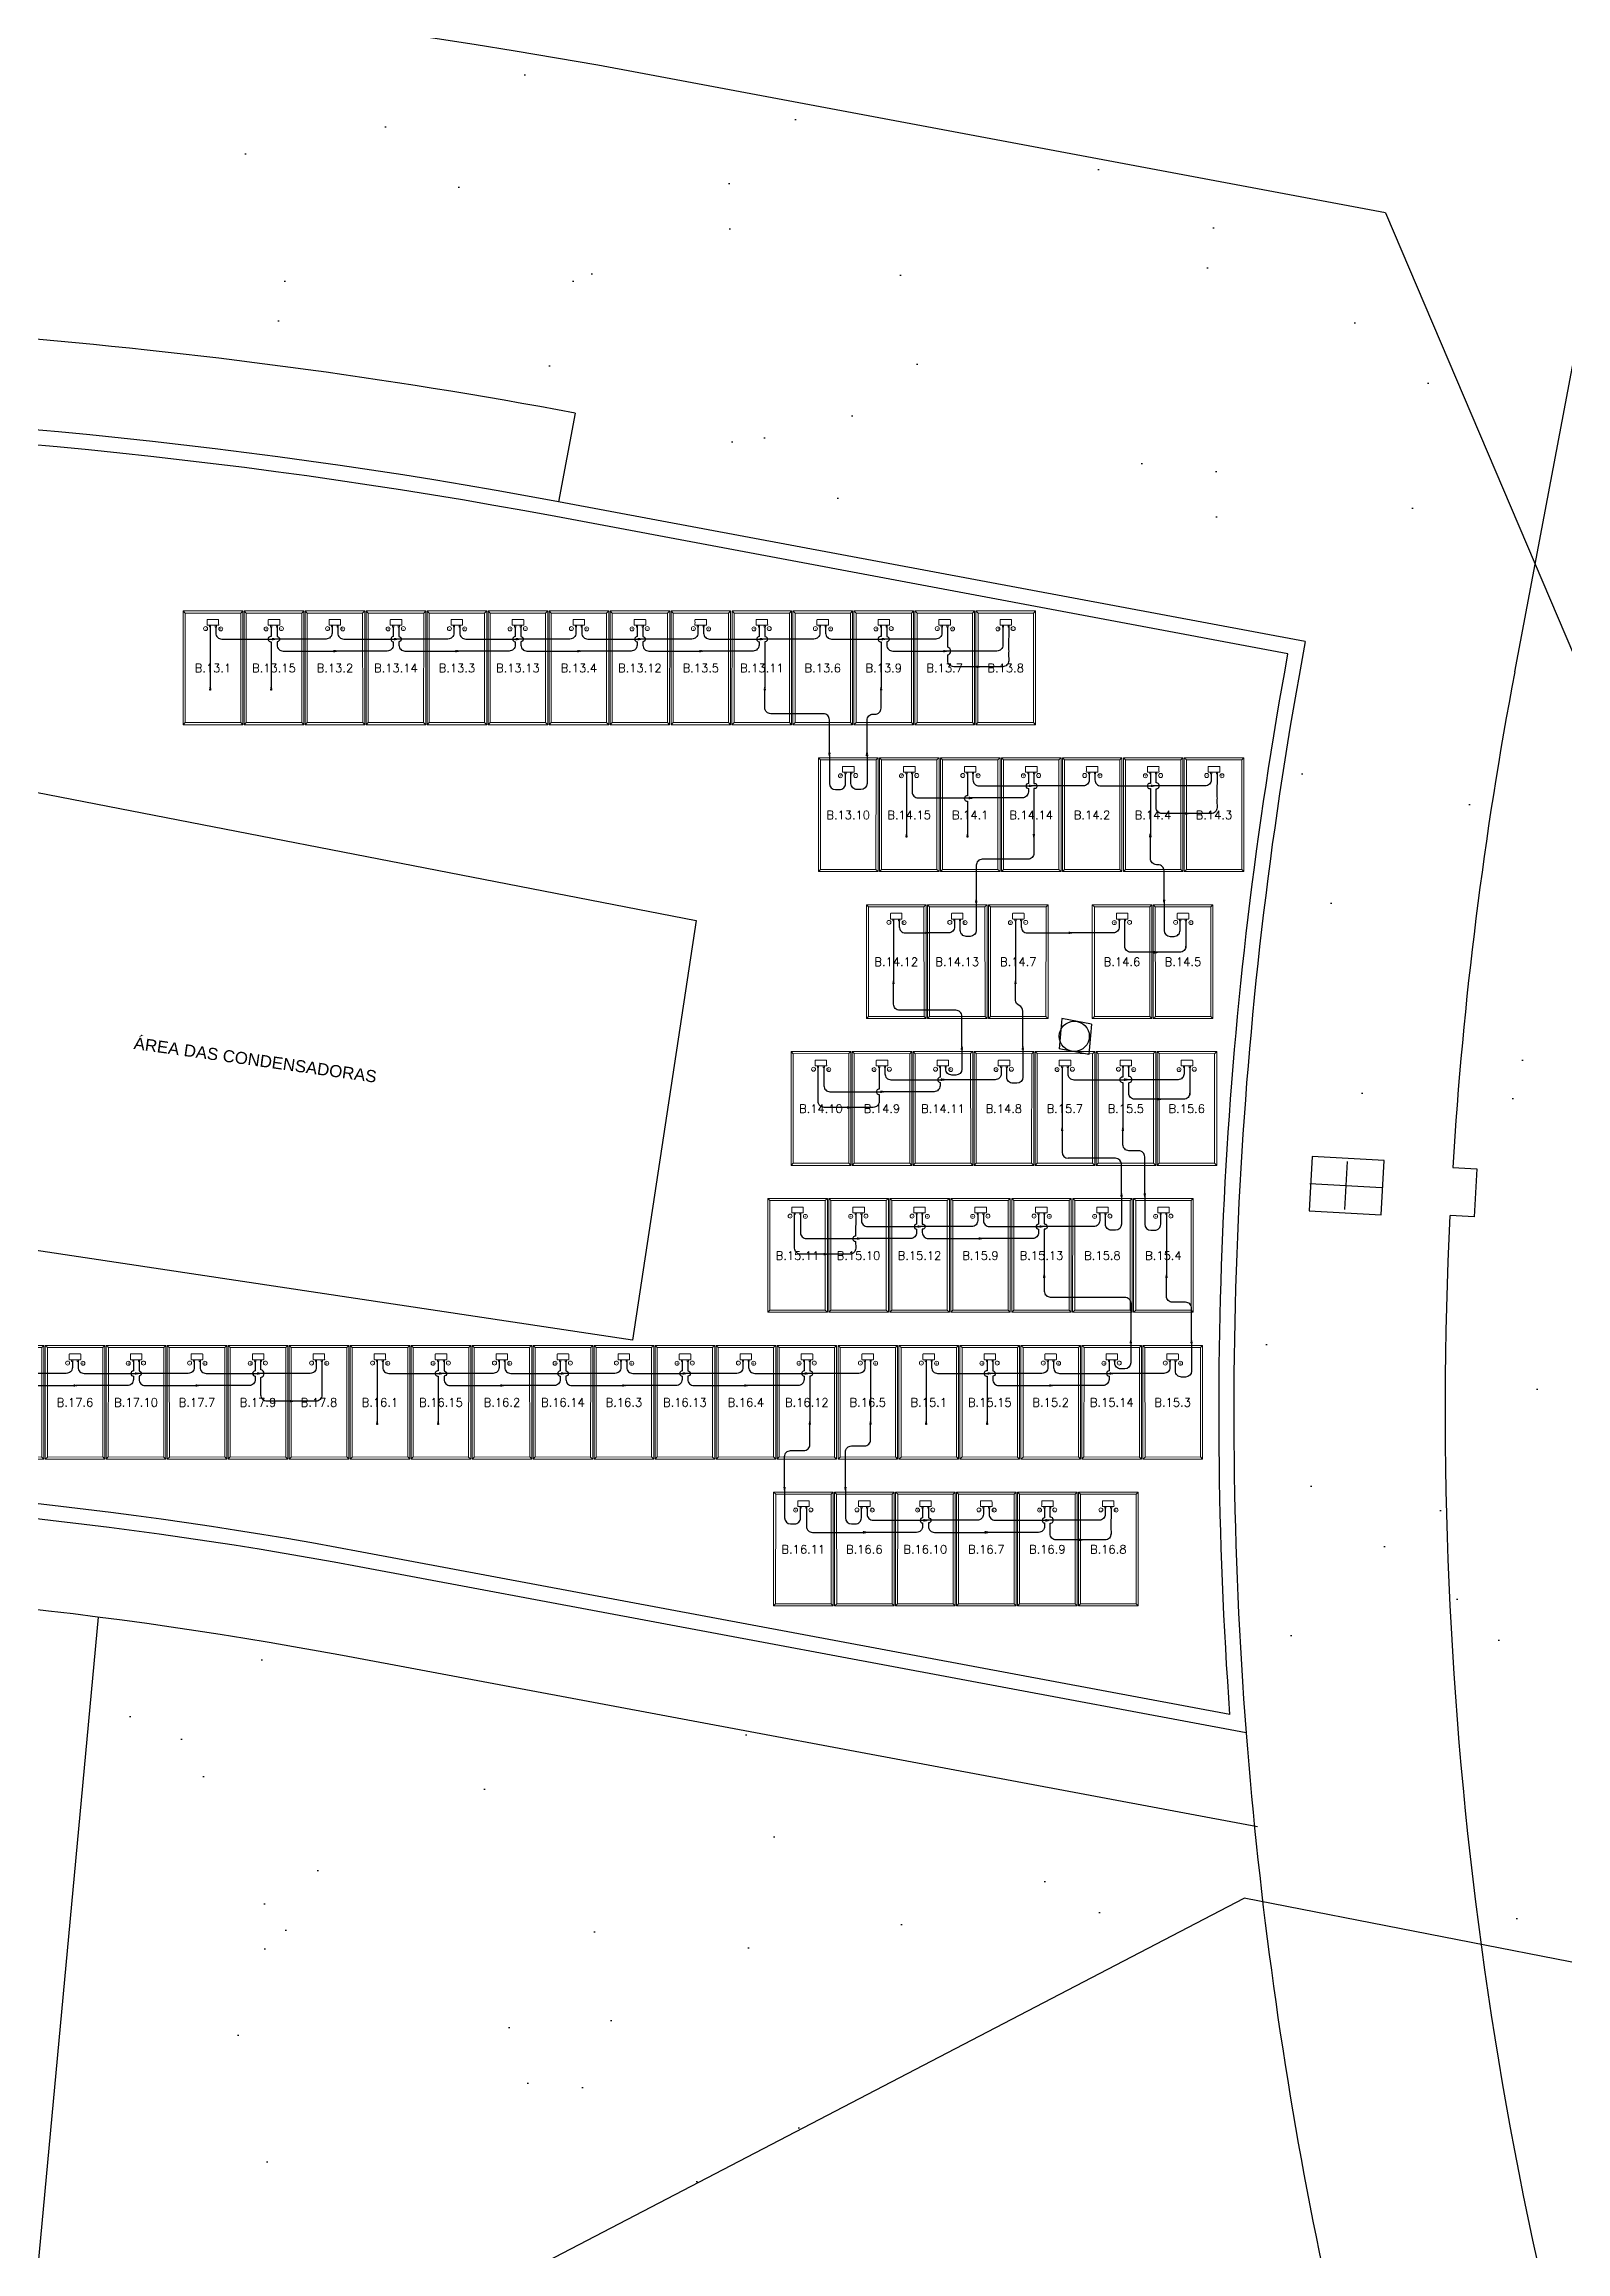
# Model space of a CAD drawing. Header units: metres. Extents: x 1796 to 2240, y -1398 to -999.
# Drawn here: x 1979.44 to 2004.72, y -1213.17 to -1176.49 of the extents above; entities that cross this region are included whole.
import ezdxf

# ---------------------------------------------------------------- set-up
doc = ezdxf.new("R2010")
doc.units = ezdxf.units.M
doc.header["$MEASUREMENT"] = 0
for name, color, linetype in [('ARQUITETURA', 253, 'CONTINUOUS'), ('CABO_MODULO_FV', 7, 'CONTINUOUS'), ('CABO_ORION_FV', 7, 'CONTINUOUS'), ('CONECTOR_MODULO_FV', 3, 'CONTINUOUS'), ('MÓDULOS FV', 7, 'CONTINUOUS')]:
    doc.layers.add(name, color=color, linetype=linetype)
doc.layers.add('MOD_ALOCADOS_A', color=5, linetype='CONTINUOUS', lineweight=9)
doc.layers.add('MODULOS_PV', color=2, linetype='CONTINUOUS', lineweight=9)
doc.styles.add('ENGECAD', font='arial.ttf')
doc.styles.add('R120-500', font='romans.shx', dxfattribs={"height": 1.5})
pattern_1 = [(350.62296, (1466.5355, -762.2295), (4.08992, 4.08927), [0, -4.56, 0, -5.1, 0, -4.875]), (320.623, (1466.5355, -762.2295), (9.808834, 1.91215), [0, -2.46, 0, -4.11, 0, -1.575]), (280.623, (1464.013, -759.536), (6.39856, -6.807323), [0, -1.5, 0, -5.4, 0, -7.05]), (270.623, (1464.013, -759.536), (8.08648, -4.78256), [0, -0.75, 0, -3.54, 0, -4.05])]

# ---------------------------------------------------------------- blocks, each defined once
blk = doc.blocks.new('modulo')
at = {"layer": 'MODULOS_PV', "color": 8}
for p, q in [((-0.751, 2.014), (-0.753, 2.063)), ((-1.381, 1.342), (-1.43, 1.34)), ((0.577, 0.769), (0.626, 0.771)), ((-0.053, 0.097), (-0.051, 0.048))]:
    blk.add_line(p, q, dxfattribs=at)
for points in [[(-1.43, 1.34), (-0.753, 2.063), (0.626, 0.771), (-0.051, 0.048)], [(-1.381, 1.342), (-0.751, 2.014), (0.577, 0.769), (-0.053, 0.097)]]:
    blk.add_lwpolyline(points, close=True, dxfattribs=at)
for points in [[(-0.956, 1.498), (-0.935, 1.478), (-0.922, 1.492), (-0.943, 1.512)], [(-0.878, 1.581), (-0.857, 1.562), (-0.87, 1.548), (-0.891, 1.567)]]:
    blk.add_lwpolyline(points, dxfattribs=at)
blk.add_circle((-0.793, 1.591), 0.0332, dxfattribs=at)
at = {"layer": 'MODULOS_PV', "color": 1}
blk.add_circle((-0.963, 1.403), 0.0332, dxfattribs=at)
at = {"layer": 'MODULOS_PV', "color": 8}
blk.add_open_spline([(-0.986, 1.473), (-1.006, 1.493), (-1.027, 1.512), (-1.048, 1.532), (-1.048, 1.532), (-1.049, 1.534), (-1.049, 1.536), (-1.048, 1.538), (-1.048, 1.539), (-1.007, 1.583), (-0.966, 1.627), (-0.925, 1.67), (-0.924, 1.671), (-0.922, 1.672), (-0.919, 1.672), (-0.918, 1.671), (-0.917, 1.671), (-0.897, 1.652), (-0.876, 1.632), (-0.855, 1.613), (-0.855, 1.612), (-0.854, 1.611), (-0.854, 1.608), (-0.855, 1.606), (-0.855, 1.605), (-0.896, 1.561), (-0.937, 1.518), (-0.978, 1.474), (-0.979, 1.473), (-0.981, 1.472), (-0.984, 1.472), (-0.985, 1.473), (-0.986, 1.473)], degree=3, knots=[0, 0, 0, 0, 1, 1, 1, 1.002534, 1.003925, 1.008052, 1.008052, 1.008052, 2.008052, 2.008052, 2.008052, 2.012179, 2.01357, 2.016104, 2.016104, 2.016104, 3.016104, 3.016104, 3.016104, 3.018638, 3.02003, 3.024156, 3.024156, 3.024156, 4.024156, 4.024156, 4.024156, 4.028283, 4.029675, 4.032208, 4.032208, 4.032208, 4.032208], dxfattribs=at)
at = {"layer": 'MODULOS_PV', "color": 8, "insert": (-0.827, 1.597), "char_height": 0.0572, "width": 0.10748, "attachment_point": 1, "rotation": 46.8722}
blk.add_mtext('-', dxfattribs=at)
at = {"layer": 'MODULOS_PV', "color": 1, "insert": (-0.997, 1.409), "char_height": 0.0572, "width": 0.10748, "attachment_point": 1, "rotation": 46.8722}
blk.add_mtext('+', dxfattribs=at)
blk = doc.blocks.new('CONECTOR_PLACA')
at = {"layer": 'CONECTOR_MODULO_FV'}
blk.add_hatch(color=256, dxfattribs=at).paths.add_polyline_path([(-0.001, -0.018), (0.001, -0.018), (0.001, -0.024), (0, -0.024), (-0.001, -0.024)])
for p, q in [((0, 0), (-0.006, 0)), ((-0.006, 0), (-0.006, -0.018)), ((0.006, 0), (0, 0)), ((0.006, -0.018), (0.006, 0)), ((-0.006, -0.018), (0.006, -0.018)), ((-0.001, -0.018), (-0.001, -0.024)), ((0.001, -0.018), (0.001, -0.024))]:
    blk.add_line(p, q, dxfattribs=at)
for points in [[(-0.002, -0.018), (-0.002, -0.022), (-0.001, -0.023), (-0.001, -0.024), (0, -0.024)], [(0.002, -0.018), (0.002, -0.022), (0.001, -0.023), (0.001, -0.024), (0, -0.024)]]:
    blk.add_lwpolyline(points, dxfattribs=at)
blk = doc.blocks.new('CONECTOR ORION')
at = {"layer": 'CONECTOR_MODULO_FV', "true_color": 0xf8d731}
blk.add_hatch(color=40, dxfattribs=at).paths.add_polyline_path([(-537.822, -669.536), (-537.822, -669.538), (-537.816, -669.538), (-537.816, -669.537), (-537.816, -669.536)])
at = {"layer": 'CONECTOR_MODULO_FV', "color": 40, "true_color": 0xf8d731}
for p, q in [((-537.84, -669.537), (-537.84, -669.531)), ((-537.84, -669.531), (-537.822, -669.531)), ((-537.84, -669.543), (-537.84, -669.537)), ((-537.822, -669.543), (-537.84, -669.543)), ((-537.822, -669.531), (-537.822, -669.543)), ((-537.822, -669.536), (-537.816, -669.536)), ((-537.822, -669.538), (-537.816, -669.538))]:
    blk.add_line(p, q, dxfattribs=at)
for points in [[(-537.822, -669.534), (-537.818, -669.534), (-537.817, -669.536), (-537.816, -669.536), (-537.816, -669.537)], [(-537.822, -669.539), (-537.818, -669.539), (-537.817, -669.538), (-537.816, -669.538), (-537.816, -669.537)]]:
    blk.add_lwpolyline(points, dxfattribs=at)

msp = doc.modelspace()

# ---------------------------------------------------------------- hatches: boundary and pattern name
at = {"layer": 'ARQUITETURA'}
h = msp.add_hatch(dxfattribs=at)
h.set_pattern_fill('AR-SAND', color=116, scale=3, angle=-46.877, style=0)
h.set_pattern_definition(pattern_1)
h.paths.add_polyline_path([(2005.926, -1176.011), (2011.481, -1177.051), (2011.762, -1182.232), (2013.85, -1188.788), (2015.045, -1193.275), (2016.47, -1200.453), (2020.438, -1211.407), (2019.663, -1211.256), (2004.648, -1175.957), (2004.347, -1174.315), (2005.515, -1174.1)])
edge = h.paths.add_edge_path()
edge.add_line((2001.722, -1179.297), (1999.392, -1178.857))
edge.add_line((1999.392, -1178.857), (2000.761, -1183.752))
edge.add_line((2000.761, -1183.752), (2002.49, -1184.228))
edge.add_line((2002.49, -1184.228), (2004.036, -1186.015))
edge.add_line((2004.036, -1186.015), (2004.69, -1192.706))
edge.add_line((2004.69, -1192.706), (2007.184, -1195.369))
edge.add_line((2007.184, -1195.369), (2009.963, -1201.075))
edge.add_line((2009.963, -1201.075), (2013.609, -1210.073))
edge.add_line((2013.609, -1210.073), (2014.922, -1210.329))
edge.add_line((2014.922, -1210.329), (2001.72, -1179.293))
h = msp.add_hatch(dxfattribs=at)
h.set_pattern_fill('AR-SAND', color=116, scale=3, angle=-46.877, style=0)
h.set_pattern_definition(pattern_1)
h.paths.add_polyline_path([(1968.94, -1175.477), (1969.026, -1177.396), (1972.992, -1177.314), (1980.864, -1177.776), (1990.307, -1179.19), (2001.352, -1181.259), (2001.722, -1179.297), (1989.318, -1176.97), (1984.284, -1176.065), (1972.707, -1175.345)])
h.paths.add_polyline_path([(1965.029, -1177.542), (1964.942, -1175.617), (1962.446, -1175.704), (1953.488, -1176.941), (1938.948, -1180.818), (1927.111, -1185.959), (1914.809, -1193.363), (1907.472, -1199.042), (1908.838, -1200.501), (1915.412, -1195.321), (1922.392, -1190.748), (1929.652, -1186.844), (1937.161, -1183.602), (1948.061, -1180.169), (1955.436, -1178.628)])
h = msp.add_hatch(dxfattribs=at)
h.set_pattern_fill('AR-SAND', color=116, scale=3, angle=-46.877, style=0)
h.set_pattern_definition(pattern_1)
edge = h.paths.add_edge_path()
edge.add_arc((1971.325, -1273.05), 92, 93.82041, 111.90763)
edge.add_line((1936.999, -1187.694), (1937.559, -1189.085))
edge.add_arc((1971.325, -1273.05), 90.5, 111.90763, 114.20354)
edge.add_line((1934.222, -1190.505), (1933.608, -1189.137))
edge.add_arc((1971.325, -1273.05), 92, 114.20328, 121.57407)
edge.add_line((1923.154, -1194.669), (1910.162, -1202.654))
edge.add_line((1910.162, -1202.654), (1908.838, -1200.501))
edge.add_arc((1971.325, -1273.05), 95.75, 93.77161, 130.73854, ccw=False)
edge.add_line((1965.027, -1177.507), (1965.195, -1181.254))
edge = h.paths.add_edge_path()
edge.add_arc((1971.325, -1273.05), 92, 79.39324, 91.32909)
edge.add_line((1969.191, -1181.075), (1969.023, -1177.328))
edge.add_arc((1971.325, -1273.05), 95.75, 79.39324, 91.37788, ccw=False)
edge.add_line((1988.95, -1178.936), (2001.352, -1181.259))
edge.add_line((2001.352, -1181.259), (2013.609, -1210.073))
edge.add_line((2013.609, -1210.073), (1999.373, -1207.291))
edge.add_line((1999.373, -1207.291), (1985.934, -1214.289))
edge.add_line((1985.934, -1214.289), (1979.219, -1214.591))
edge.add_line((1979.219, -1214.591), (1980.336, -1202.624))
edge.add_arc((1971.325, -1273.05), 71, 79.39324, 82.70853, ccw=False)
edge.add_line((1984.394, -1203.263), (1999.541, -1206.1))
edge.add_arc((2068.683, -1199.209), 69.485, 169.39324, 185.69147, ccw=False)
edge.add_line((2000.386, -1186.419), (1987.983, -1184.096))
edge.add_line((1987.983, -1184.096), (1988.26, -1182.622))

# ---------------------------------------------------------------- linework, layer by layer
for p, q in [((2003.865, -1186.918), (2006.204, -1174.537)), ((2001.72, -1179.293), (1989.318, -1176.97)), ((2001.72, -1179.293), (2014.922, -1210.329)), ((1988.26, -1182.622), (1987.983, -1184.096)), ((2000.386, -1186.419), (1987.983, -1184.096)), ((2000.095, -1186.619), (1987.937, -1184.342)), ((2000.499, -1194.973), (2000.45, -1195.872)), ((2001.698, -1195.04), (2000.499, -1194.973)), ((2001.083, -1195.055), (2001.039, -1195.854)), ((2001.648, -1195.939), (2001.698, -1195.04)), ((2002.835, -1195.153), (2003.235, -1195.175)), ((2003.235, -1195.175), (2003.19, -1195.974)), ((2000.463, -1195.422), (2001.66, -1195.488)), ((2000.45, -1195.872), (2001.648, -1195.939)), ((2003.19, -1195.974), (2002.791, -1195.954)), ((1999.404, -1204.548), (1984.67, -1201.789)), ((1999.131, -1204.242), (1984.716, -1201.543)), ((1980.336, -1202.624), (1979.219, -1214.591)), ((1999.595, -1206.11), (1984.394, -1203.263)), ((1985.934, -1214.289), (1999.373, -1207.291)), ((2013.609, -1210.073), (1999.373, -1207.291))]:
    msp.add_line(p, q, dxfattribs=at)
at = {"layer": 'ARQUITETURA', "color": 6}
for p, q in [((1996.836, -1192.774), (1996.342, -1192.682)), ((1996.793, -1193.275), (1996.299, -1193.182))]:
    msp.add_line(p, q, dxfattribs=at)
at = {"layer": 'ARQUITETURA'}
msp.add_lwpolyline([(1976.138, -1196.058), (1977.153, -1188.502), (1990.266, -1191.05), (1989.209, -1198.021)], close=True, dxfattribs=at)
at = {"layer": 'ARQUITETURA', "color": 6}
msp.add_circle((1996.549, -1192.975), 0.25, dxfattribs=at)
at = {"layer": 'ARQUITETURA'}
for centre, radius, start, end in [((1971.325, -1273.05), 97.75, 79.39324, 130.73854), ((1971.325, -1273.05), 92, 79.39324, 91.32909), ((1971.325, -1273.05), 90.5, 79.39324, 121.57407), ((1971.325, -1273.05), 90.25, 79.39324, 121.57407), ((2068.683, -1199.209), 69.485, 169.39324, 184.40691), ((2068.683, -1199.209), 69.735, 169.59864, 184.13932), ((2068.814, -1199.224), 66.104, 169.2713, 176.46927), ((2068.683, -1199.209), 65.973, 177.1722, 198.33126), ((1971.325, -1273.05), 72.75, 79.39324, 121.57407), ((1971.325, -1273.05), 72.5, 79.39324, 121.57407), ((1971.325, -1273.05), 71, 79.39324, 121.57408), ((2068.683, -1199.209), 69.483, 184.40839, 198.34882)]:
    msp.add_arc(centre, radius, start, end, dxfattribs=at)
at = {"layer": 'ARQUITETURA', "color": 6}
for radius, start, end in [(72.635, 174.84432, 175.24065), (72.135, 174.88222, 175.28133)]:
    msp.add_arc((2068.683, -1199.209), radius, start, end, dxfattribs=at)
at = {"layer": 'CABO_MODULO_FV'}
for p, q in [((1982.196, -1186.176), (1982.196, -1187.176)), ((1993.547, -1191.056), (1993.547, -1192.056)), ((1998.08, -1195.936), (1998.08, -1196.936)), ((1984.97, -1198.376), (1984.97, -1199.376)), ((1994.087, -1198.376), (1994.087, -1199.376))]:
    msp.add_line(p, q, dxfattribs=at)
at = {"layer": 'CABO_MODULO_FV', "color": 1}
for p, q in [((1993.761, -1188.616), (1993.761, -1189.616)), ((1995.573, -1191.056), (1995.573, -1192.056)), ((1996.347, -1193.496), (1996.347, -1194.496)), ((1993.166, -1198.376), (1993.166, -1199.376))]:
    msp.add_line(p, q, dxfattribs=at)
for points in [[(1982.288, -1186.176), (1982.288, -1186.276, 0.414214), (1982.388, -1186.376), (1983.223, -1186.376)], [(1983.209, -1186.176), (1983.209, -1186.333, 1.170805), (1983.209, -1186.421), (1983.209, -1187.176)], [(1985.235, -1186.176), (1985.235, -1186.335, 0.928013), (1985.235, -1186.42), (1985.235, -1186.476, -0.414214), (1985.135, -1186.576), (1984.294, -1186.576)], [(1984.314, -1186.176), (1984.314, -1186.276, 0.414214), (1984.414, -1186.376), (1985.249, -1186.376)], [(1987.261, -1186.176), (1987.261, -1186.335, 0.928013), (1987.261, -1186.42), (1987.261, -1186.476, -0.414214), (1987.161, -1186.576), (1986.32, -1186.576)], [(1986.34, -1186.176), (1986.34, -1186.276, 0.414214), (1986.44, -1186.376), (1987.275, -1186.376)], [(1989.287, -1186.176), (1989.287, -1186.335, 0.928013), (1989.287, -1186.42), (1989.287, -1186.476, -0.414214), (1989.187, -1186.576), (1988.346, -1186.576)], [(1988.366, -1186.176), (1988.366, -1186.276, 0.414214), (1988.466, -1186.376), (1989.301, -1186.376)], [(1991.313, -1186.176), (1991.313, -1186.335, 0.928013), (1991.313, -1186.42), (1991.313, -1186.476, -0.414214), (1991.213, -1186.576), (1990.372, -1186.576)], [(1990.392, -1186.176), (1990.392, -1186.276, 0.414214), (1990.492, -1186.376), (1991.327, -1186.376)], [(1992.418, -1186.176), (1992.418, -1186.276, 0.414214), (1992.518, -1186.376), (1993.353, -1186.376)], [(1993.339, -1186.176), (1993.339, -1186.333, 1.170805), (1993.339, -1186.421), (1993.339, -1187.176)], [(1995.365, -1186.176), (1995.365, -1186.335, -0.001115), (1995.365, -1186.42), (1995.365, -1186.476, -0.414214), (1995.265, -1186.576), (1994.424, -1186.576)], [(1994.929, -1186.836), (1994.546, -1186.836, -0.414214), (1994.446, -1186.736), (1994.446, -1186.64, 0.823789), (1994.446, -1186.513), (1994.446, -1186.176)], [(1992.482, -1188.315), (1992.482, -1188.776, 0.414211), (1992.582, -1188.876), (1992.648, -1188.876, 0.414214), (1992.748, -1188.776), (1992.748, -1188.616)], [(1995.786, -1188.616), (1995.786, -1188.775, 0.928013), (1995.786, -1188.86), (1995.786, -1188.916, -0.414214), (1995.686, -1189.016), (1994.845, -1189.016)], [(1994.866, -1188.616), (1994.866, -1188.716, 0.414214), (1994.966, -1188.816), (1995.801, -1188.816)], [(1996.892, -1188.616), (1996.892, -1188.716, 0.414214), (1996.992, -1188.816), (1997.827, -1188.816)], [(1997.813, -1188.616), (1997.813, -1188.773, 1.170805), (1997.813, -1188.861), (1997.813, -1189.616)], [(1998.921, -1188.616), (1998.919, -1188.974, -0.030541), (1998.919, -1189.062), (1998.921, -1189.176, -0.414214), (1998.821, -1189.276), (1998.439, -1189.276)], [(1994.921, -1190.755), (1994.921, -1191.216, -0.414211), (1994.821, -1191.316), (1994.755, -1191.316, -0.414214), (1994.655, -1191.216), (1994.655, -1191.056)], [(1993.642, -1191.056), (1993.642, -1191.156, 0.414214), (1993.742, -1191.256), (1994.075, -1191.256)], [(1995.668, -1191.056), (1995.668, -1191.156, 0.414214), (1995.768, -1191.256), (1996.458, -1191.255)], [(1997.297, -1191.056), (1997.297, -1191.156, -0.414214), (1997.197, -1191.256), (1996.507, -1191.255)], [(1998.402, -1191.056), (1998.4, -1191.414, -0.030541), (1998.4, -1191.502), (1998.402, -1191.48, -0.414214), (1998.302, -1191.58), (1997.92, -1191.58)], [(1994.682, -1193.195), (1994.682, -1193.52, -0.414211), (1994.582, -1193.62), (1994.516, -1193.62, -0.414214), (1994.416, -1193.52), (1994.416, -1193.496)], [(1992.39, -1193.496), (1992.39, -1193.655, -0.002189), (1992.39, -1193.74), (1992.39, -1193.796, 0.414214), (1992.49, -1193.896), (1993.331, -1193.896)], [(1993.309, -1193.496), (1993.307, -1193.854, 1.056013), (1993.307, -1193.942), (1993.309, -1194.056, -0.414214), (1993.209, -1194.156), (1992.826, -1194.156)], [(1995.334, -1193.496), (1995.334, -1193.596, -0.414214), (1995.234, -1193.696), (1994.387, -1193.696)], [(1998.373, -1193.496), (1998.373, -1193.596, -0.414214), (1998.273, -1193.696), (1997.426, -1193.696)], [(1997.937, -1194.02), (1997.554, -1194.02, -0.414214), (1997.454, -1193.92), (1997.454, -1193.746, 1.045399), (1997.454, -1193.643), (1997.454, -1193.496)], [(1991.999, -1195.936), (1991.999, -1196.095, -0.002189), (1991.999, -1196.18), (1991.999, -1196.236, 0.414214), (1992.099, -1196.336), (1992.94, -1196.336)], [(1992.918, -1195.936), (1992.916, -1196.294, 1.056013), (1992.916, -1196.382), (1992.918, -1196.496, -0.414214), (1992.818, -1196.596), (1992.435, -1196.596)], [(1994.946, -1195.936), (1994.946, -1196.036, -0.414214), (1994.846, -1196.136), (1993.998, -1196.136)], [(1994.025, -1195.936), (1994.025, -1196.095, -1.06668), (1994.025, -1196.18), (1994.025, -1196.236, 0.414214), (1994.125, -1196.336), (1994.966, -1196.336)], [(1996.972, -1195.936), (1996.972, -1196.036, -0.414214), (1996.872, -1196.136), (1996.024, -1196.136)], [(1996.051, -1195.936), (1996.051, -1196.093, -1.095617), (1996.051, -1196.181), (1996.051, -1196.936)], [(1997.719, -1195.635), (1997.719, -1196.096, 0.414211), (1997.819, -1196.196), (1997.885, -1196.196, 0.414214), (1997.985, -1196.096), (1997.985, -1195.936)], [(1998.497, -1198.075), (1998.497, -1198.536, -0.414211), (1998.397, -1198.636), (1998.331, -1198.636, -0.414214), (1998.231, -1198.536), (1998.231, -1198.376)], [(1980.92, -1198.376), (1980.92, -1198.535, 1), (1980.92, -1198.62), (1980.92, -1198.676, -0.414214), (1980.82, -1198.776), (1979.979, -1198.776)], [(1980, -1198.376), (1980, -1198.476, 0.414214), (1980.1, -1198.576), (1980.947, -1198.576)], [(1982.943, -1198.376), (1982.943, -1198.535, 1), (1982.943, -1198.62), (1982.943, -1198.676, -0.414214), (1982.843, -1198.776), (1982.002, -1198.776)], [(1982.026, -1198.376), (1982.026, -1198.476, 0.414214), (1982.126, -1198.576), (1982.973, -1198.576)], [(1984.052, -1198.376), (1984.05, -1198.734, -0.030541), (1984.05, -1198.822), (1984.052, -1198.936, -0.414214), (1983.952, -1199.036), (1983.569, -1199.036)], [(1985.062, -1198.376), (1985.062, -1198.476, 0.414214), (1985.162, -1198.576), (1985.997, -1198.576)], [(1985.983, -1198.376), (1985.983, -1198.533, 1.170805), (1985.983, -1198.621), (1985.983, -1199.376)], [(1988.009, -1198.376), (1988.009, -1198.535, 0.928013), (1988.009, -1198.62), (1988.009, -1198.676, -0.414214), (1987.909, -1198.776), (1987.068, -1198.776)], [(1987.088, -1198.376), (1987.088, -1198.476, 0.414214), (1987.188, -1198.576), (1988.023, -1198.576)], [(1990.034, -1198.376), (1990.034, -1198.535, 0.928013), (1990.034, -1198.62), (1990.034, -1198.676, -0.414214), (1989.934, -1198.776), (1989.093, -1198.776)], [(1989.114, -1198.376), (1989.114, -1198.476, 0.414214), (1989.214, -1198.576), (1990.049, -1198.576)], [(1992.06, -1198.376), (1992.06, -1198.535, 0.928013), (1992.06, -1198.62), (1992.06, -1198.676, -0.414214), (1991.96, -1198.776), (1991.119, -1198.776)], [(1991.14, -1198.376), (1991.14, -1198.476, 0.414214), (1991.24, -1198.576), (1992.075, -1198.576)], [(1994.179, -1198.376), (1994.179, -1198.476, 0.414214), (1994.279, -1198.576), (1995.114, -1198.576)], [(1995.1, -1198.376), (1995.1, -1198.533, 1.170805), (1995.1, -1198.621), (1995.1, -1199.376)], [(1997.126, -1198.376), (1997.126, -1198.535, 0.928013), (1997.126, -1198.62), (1997.126, -1198.676, -0.414214), (1997.026, -1198.776), (1996.185, -1198.776)], [(1996.205, -1198.376), (1996.205, -1198.476, 0.414214), (1996.305, -1198.576), (1997.14, -1198.576)], [(1991.737, -1200.515), (1991.737, -1200.976, 0.414211), (1991.837, -1201.076), (1991.903, -1201.076, 0.414214), (1992.003, -1200.976), (1992.003, -1200.816)], [(1994.029, -1200.816), (1994.029, -1200.975, 0.928013), (1994.029, -1201.06), (1994.029, -1201.116, -0.414214), (1993.929, -1201.216), (1993.089, -1201.216)], [(1993.109, -1200.816), (1993.109, -1200.916, 0.414214), (1993.209, -1201.016), (1994.043, -1201.016)], [(1996.055, -1200.816), (1996.055, -1200.975, 0.928013), (1996.055, -1201.06), (1996.055, -1201.116, -0.414214), (1995.955, -1201.216), (1995.115, -1201.216)], [(1995.135, -1200.816), (1995.135, -1200.916, 0.414214), (1995.235, -1201.016), (1996.069, -1201.016)], [(1997.161, -1200.816), (1997.159, -1201.174, -0.030541), (1997.159, -1201.262), (1997.161, -1201.24, -0.414214), (1997.061, -1201.34), (1996.678, -1201.34)]]:
    msp.add_lwpolyline(points, format="xyb", dxfattribs=at)
at = {"layer": 'CABO_MODULO_FV'}
for points in [[(1984.219, -1186.176), (1984.219, -1186.276, -0.414214), (1984.119, -1186.376), (1983.271, -1186.376)], [(1983.305, -1186.176), (1983.305, -1186.335, -1), (1983.305, -1186.42), (1983.305, -1186.476, 0.414214), (1983.405, -1186.576), (1984.245, -1186.576)], [(1986.245, -1186.176), (1986.245, -1186.276, -0.414214), (1986.145, -1186.376), (1985.297, -1186.376)], [(1985.331, -1186.176), (1985.331, -1186.335, -1), (1985.331, -1186.42), (1985.331, -1186.476, 0.414214), (1985.431, -1186.576), (1986.271, -1186.576)], [(1988.271, -1186.176), (1988.271, -1186.276, -0.414214), (1988.171, -1186.376), (1987.323, -1186.376)], [(1987.357, -1186.176), (1987.357, -1186.335, -1), (1987.357, -1186.42), (1987.357, -1186.476, 0.414214), (1987.457, -1186.576), (1988.297, -1186.576)], [(1990.297, -1186.176), (1990.297, -1186.276, -0.414214), (1990.197, -1186.376), (1989.349, -1186.376)], [(1989.383, -1186.176), (1989.383, -1186.335, -1), (1989.383, -1186.42), (1989.383, -1186.476, 0.414214), (1989.483, -1186.576), (1990.323, -1186.576)], [(1992.323, -1186.176), (1992.323, -1186.276, -0.414214), (1992.223, -1186.376), (1991.375, -1186.376)], [(1991.408, -1186.176), (1991.408, -1186.333, -1.015679), (1991.408, -1186.421), (1991.408, -1187.176)], [(1994.349, -1186.176), (1994.349, -1186.276, -0.414214), (1994.249, -1186.376), (1993.401, -1186.376)], [(1993.435, -1186.176), (1993.435, -1186.335, -1), (1993.435, -1186.42), (1993.435, -1186.476, 0.414214), (1993.535, -1186.576), (1994.375, -1186.576)], [(1995.46, -1186.176), (1995.458, -1186.534, -0.030541), (1995.458, -1186.622), (1995.46, -1186.736, -0.414214), (1995.36, -1186.836), (1994.977, -1186.836)], [(1993.106, -1188.315), (1993.106, -1188.776, -0.414211), (1993.006, -1188.876), (1992.94, -1188.876, -0.414214), (1992.84, -1188.776), (1992.84, -1188.616)], [(1993.856, -1188.616), (1993.856, -1188.775, -0.002189), (1993.856, -1188.86), (1993.856, -1188.916, 0.414214), (1993.956, -1189.016), (1994.797, -1189.016)], [(1994.774, -1188.616), (1994.774, -1188.981, 1.170805), (1994.774, -1189.069), (1994.774, -1189.616)], [(1996.797, -1188.616), (1996.797, -1188.716, -0.414214), (1996.697, -1188.816), (1995.85, -1188.816)], [(1995.879, -1188.616), (1995.879, -1188.773, -1.170805), (1995.879, -1188.861), (1995.879, -1189.616)], [(1998.823, -1188.616), (1998.823, -1188.716, -0.414214), (1998.723, -1188.816), (1997.876, -1188.816)], [(1998.39, -1189.276), (1998.007, -1189.276, -0.414214), (1997.907, -1189.176), (1997.907, -1188.866, 1.032629), (1997.907, -1188.763), (1997.907, -1188.616)], [(1998.041, -1190.755), (1998.041, -1191.216, 0.414211), (1998.141, -1191.316), (1998.207, -1191.316, 0.414214), (1998.307, -1191.216), (1998.307, -1191.056)], [(1994.56, -1191.056), (1994.56, -1191.156, -0.414214), (1994.46, -1191.256), (1994.124, -1191.256)], [(1997.871, -1191.58), (1997.488, -1191.58, -0.414214), (1997.388, -1191.48), (1997.388, -1191.306, 0.017151), (1997.388, -1191.203), (1997.388, -1191.056)], [(1995.695, -1193.195), (1995.695, -1193.656, -0.414211), (1995.595, -1193.756), (1995.529, -1193.756, -0.414214), (1995.429, -1193.656), (1995.429, -1193.496)], [(1992.778, -1194.156), (1992.395, -1194.156, -0.414214), (1992.295, -1194.056), (1992.295, -1193.746, 0.003613), (1992.295, -1193.643), (1992.295, -1193.496)], [(1994.32, -1193.496), (1994.32, -1193.655, 0.928013), (1994.32, -1193.74), (1994.32, -1193.796, -0.414214), (1994.22, -1193.896), (1993.379, -1193.896)], [(1993.403, -1193.496), (1993.403, -1193.596, 0.414214), (1993.503, -1193.696), (1994.338, -1193.696)], [(1996.442, -1193.496), (1996.442, -1193.596, 0.414214), (1996.542, -1193.696), (1997.377, -1193.696)], [(1997.357, -1193.496), (1997.357, -1193.653, 1.170805), (1997.357, -1193.741), (1997.357, -1194.496)], [(1998.468, -1193.496), (1998.466, -1193.854, -0.030541), (1998.466, -1193.942), (1998.468, -1193.92, -0.414214), (1998.368, -1194.02), (1997.986, -1194.02)], [(1992.386, -1196.596), (1992.004, -1196.596, -0.414214), (1991.904, -1196.496), (1991.904, -1196.186, 0.003613), (1991.904, -1196.083), (1991.904, -1195.936)], [(1993.929, -1195.936), (1993.929, -1196.095, 0.928013), (1993.929, -1196.18), (1993.929, -1196.236, -0.414214), (1993.829, -1196.336), (1992.988, -1196.336)], [(1993.015, -1195.936), (1993.015, -1196.036, 0.414214), (1993.115, -1196.136), (1993.95, -1196.136)], [(1995.955, -1195.936), (1995.955, -1196.095, 0.928013), (1995.955, -1196.18), (1995.955, -1196.236, -0.414214), (1995.855, -1196.336), (1995.014, -1196.336)], [(1995.041, -1195.936), (1995.041, -1196.036, 0.414214), (1995.141, -1196.136), (1995.976, -1196.136)], [(1997.333, -1195.635), (1997.333, -1196.096, -0.414211), (1997.233, -1196.196), (1997.167, -1196.196, -0.414214), (1997.067, -1196.096), (1997.067, -1195.936)], [(1997.487, -1198.075), (1997.487, -1198.4, -0.414211), (1997.387, -1198.5), (1997.321, -1198.5, -0.414214), (1997.221, -1198.4), (1997.221, -1198.376)], [(1979.905, -1198.376), (1979.905, -1198.476, -0.414214), (1979.805, -1198.576), (1978.97, -1198.576)], [(1978.99, -1198.376), (1978.99, -1198.535, -0.928013), (1978.99, -1198.62), (1978.99, -1198.676, 0.414214), (1979.09, -1198.776), (1979.93, -1198.776)], [(1981.931, -1198.376), (1981.931, -1198.476, -0.414214), (1981.831, -1198.576), (1980.996, -1198.576)], [(1981.013, -1198.376), (1981.013, -1198.535, -0.928013), (1981.013, -1198.62), (1981.013, -1198.676, 0.414214), (1981.113, -1198.776), (1981.954, -1198.776)], [(1983.957, -1198.376), (1983.957, -1198.476, -0.414214), (1983.857, -1198.576), (1983.022, -1198.576)], [(1983.521, -1199.036), (1983.138, -1199.036, -0.414214), (1983.038, -1198.936), (1983.038, -1198.642, 0.823789), (1983.038, -1198.515), (1983.038, -1198.376)], [(1986.993, -1198.376), (1986.993, -1198.476, -0.414214), (1986.893, -1198.576), (1986.045, -1198.576)], [(1986.079, -1198.376), (1986.079, -1198.535, -1), (1986.079, -1198.62), (1986.079, -1198.676, 0.414214), (1986.179, -1198.776), (1987.02, -1198.776)], [(1989.019, -1198.376), (1989.019, -1198.476, -0.414214), (1988.919, -1198.576), (1988.071, -1198.576)], [(1988.104, -1198.376), (1988.104, -1198.535, -1), (1988.104, -1198.62), (1988.104, -1198.676, 0.414214), (1988.204, -1198.776), (1989.045, -1198.776)], [(1991.045, -1198.376), (1991.045, -1198.476, -0.414214), (1990.945, -1198.576), (1990.097, -1198.576)], [(1990.13, -1198.376), (1990.13, -1198.535, -1), (1990.13, -1198.62), (1990.13, -1198.676, 0.414214), (1990.23, -1198.776), (1991.071, -1198.776)], [(1993.071, -1198.376), (1993.071, -1198.476, -0.414214), (1992.971, -1198.576), (1992.123, -1198.576)], [(1992.156, -1198.376), (1992.156, -1198.533, -1.095617), (1992.156, -1198.621), (1992.156, -1199.376)], [(1996.11, -1198.376), (1996.11, -1198.476, -0.414214), (1996.01, -1198.576), (1995.162, -1198.576)], [(1995.196, -1198.376), (1995.196, -1198.535, -1), (1995.196, -1198.62), (1995.196, -1198.676, 0.414214), (1995.296, -1198.776), (1996.137, -1198.776)], [(1998.136, -1198.376), (1998.136, -1198.476, -0.414214), (1998.036, -1198.576), (1997.188, -1198.576)], [(1992.747, -1200.515), (1992.747, -1200.976, 0.414211), (1992.847, -1201.076), (1992.913, -1201.076, 0.414214), (1993.013, -1200.976), (1993.013, -1200.816)], [(1992.1, -1200.816), (1992.1, -1200.975, -0.006185), (1992.1, -1201.06), (1992.1, -1201.116, 0.414214), (1992.2, -1201.216), (1993.04, -1201.216)], [(1995.039, -1200.816), (1995.039, -1200.916, -0.414214), (1994.939, -1201.016), (1994.092, -1201.016)], [(1994.126, -1200.816), (1994.126, -1200.975, -1), (1994.126, -1201.06), (1994.126, -1201.116, 0.414214), (1994.226, -1201.216), (1995.066, -1201.216)], [(1997.065, -1200.816), (1997.065, -1200.916, -0.414214), (1996.965, -1201.016), (1996.118, -1201.016)], [(1996.629, -1201.34), (1996.247, -1201.34, -0.414214), (1996.147, -1201.24), (1996.147, -1201.066, 1.045399), (1996.147, -1200.963), (1996.147, -1200.816)]]:
    msp.add_lwpolyline(points, format="xyb", dxfattribs=at)
at = {"layer": 'CABO_ORION_FV', "color": 14, "linetype": 'ByBlock'}
for p, q in [((1996.347, -1194.544), (1996.347, -1194.902)), ((1997.233, -1195.002), (1996.447, -1195.002)), ((1997.333, -1195.586), (1997.333, -1195.102))]:
    msp.add_line(p, q, dxfattribs=at)
at = {"layer": 'CABO_ORION_FV', "color": 9, "linetype": 'ByBlock', "true_color": 0xbababa}
for points in [[(1992.482, -1188.266), (1992.482, -1187.716, 0.414214), (1992.382, -1187.616), (1991.508, -1187.616, -0.414214), (1991.408, -1187.516), (1991.408, -1187.224)], [(1995.879, -1189.664), (1995.879, -1189.935, -0.414214), (1995.779, -1190.035), (1995.021, -1190.035, 0.414214), (1994.921, -1190.135), (1994.921, -1190.706)], [(1994.682, -1193.146), (1994.682, -1192.643, 0.414214), (1994.582, -1192.543), (1993.647, -1192.543, -0.414214), (1993.547, -1192.443), (1993.547, -1192.104)], [(1997.719, -1195.586), (1997.719, -1194.976, 0.414214), (1997.619, -1194.876), (1997.457, -1194.876, -0.414214), (1997.357, -1194.776), (1997.357, -1194.544)], [(1998.497, -1198.026), (1998.497, -1197.493, 0.414214), (1998.397, -1197.393), (1998.18, -1197.393, -0.414214), (1998.08, -1197.293), (1998.08, -1196.984)], [(1991.737, -1200.466), (1991.737, -1199.957, -0.414214), (1991.837, -1199.857), (1992.056, -1199.857, 0.414214), (1992.156, -1199.757), (1992.156, -1199.424)]]:
    msp.add_lwpolyline(points, format="xyb", dxfattribs=at)
at = {"layer": 'CABO_ORION_FV', "color": 14, "linetype": 'ByBlock'}
for points in [[(1993.106, -1188.266), (1993.106, -1187.724, -0.414214), (1993.206, -1187.624), (1993.239, -1187.624, 0.414214), (1993.339, -1187.524), (1993.339, -1187.224)], [(1998.041, -1190.706), (1998.041, -1190.224, 0.414214), (1997.941, -1190.124), (1997.913, -1190.124, -0.414214), (1997.813, -1190.024), (1997.813, -1189.664)], [(1995.695, -1193.146), (1995.695, -1192.558, 0.302145), (1995.634, -1192.465, -0.302148), (1995.573, -1192.373), (1995.573, -1192.104)], [(1996.051, -1196.984), (1996.051, -1197.207, 0.414214), (1996.151, -1197.307), (1997.387, -1197.307, -0.414214), (1997.487, -1197.407), (1997.487, -1198.026)], [(1992.747, -1200.466), (1992.747, -1199.881, -0.414214), (1992.847, -1199.781), (1993.066, -1199.781, 0.414214), (1993.166, -1199.681), (1993.166, -1199.424)]]:
    msp.add_lwpolyline(points, format="xyb", dxfattribs=at)
for centre, start, end in [((1996.447, -1194.902), 180, 270), ((1997.233, -1195.102), 0, 90)]:
    msp.add_arc(centre, 0.1, start, end, dxfattribs=at)

# ---------------------------------------------------------------- block references
at = {"layer": 'CONECTOR_MODULO_FV'}
for name, p, rotation in [('CONECTOR_PLACA', (1983.223, -1186.376), 90), ('CONECTOR_PLACA', (1985.249, -1186.376), 90), ('CONECTOR_PLACA', (1987.275, -1186.376), 90), ('CONECTOR_PLACA', (1989.301, -1186.376), 90), ('CONECTOR_PLACA', (1991.327, -1186.376), 90), ('CONECTOR_PLACA', (1993.353, -1186.376), 90), ('CONECTOR_PLACA', (1984.245, -1186.576), 90), ('CONECTOR_PLACA', (1986.271, -1186.576), 90), ('CONECTOR_PLACA', (1988.297, -1186.576), 90), ('CONECTOR_PLACA', (1990.323, -1186.576), 90), ('CONECTOR_PLACA', (1994.375, -1186.576), 90), ('CONECTOR_PLACA', (1994.929, -1186.836), 90), ('CONECTOR ORION', (1312.659, -649.385), 90.00000000000001), ('CONECTOR ORION', (1313.672, -649.385), 90.00000000000001), ('CONECTOR ORION', (1321.871, -649.385), 90.00000000000001), ('CONECTOR ORION', (1323.802, -649.385), 90.00000000000001), ('CONECTOR ORION', (2662.019, -1726.106), 270), ('CONECTOR_PLACA', (1992.482, -1188.315), 180), ('CONECTOR_PLACA', (1994.797, -1189.016), 90), ('CONECTOR_PLACA', (1995.801, -1188.816), 90), ('CONECTOR_PLACA', (1997.827, -1188.816), 90), ('CONECTOR_PLACA', (1998.39, -1189.276), 90), ('CONECTOR ORION', (1324.224, -651.825), 90.00000000000001), ('CONECTOR ORION', (1325.237, -651.825), 90.00000000000001), ('CONECTOR ORION', (1328.276, -651.825), 90.00000000000001), ('CONECTOR ORION', (2667.578, -1728.546), 270), ('CONECTOR_PLACA', (1998.041, -1190.755), 180), ('CONECTOR_PLACA', (1994.075, -1191.256), 90), ('CONECTOR_PLACA', (1996.458, -1191.255), 90), ('CONECTOR_PLACA', (1997.871, -1191.58), 90), ('CONECTOR ORION', (1324.01, -654.265), 90.00000000000001), ('CONECTOR ORION', (1326.036, -654.265), 90.00000000000001), ('CONECTOR_PLACA', (1994.338, -1193.696), 90), ('CONECTOR_PLACA', (1997.377, -1193.696), 90), ('CONECTOR_PLACA', (1993.331, -1193.896), 90), ('CONECTOR_PLACA', (1997.937, -1194.02), 90), ('CONECTOR_PLACA', (1992.778, -1194.156), 90), ('CONECTOR ORION', (1326.81, -656.705), 90.00000000000001), ('CONECTOR ORION', (1327.82, -656.705), 90.00000000000001), ('CONECTOR ORION', (2667.256, -1733.426), 270), ('CONECTOR_PLACA', (1997.719, -1195.635), 180), ('CONECTOR_PLACA', (1992.94, -1196.336), 90), ('CONECTOR_PLACA', (1993.95, -1196.136), 90), ('CONECTOR_PLACA', (1994.966, -1196.336), 90), ('CONECTOR_PLACA', (1995.976, -1196.136), 90), ('CONECTOR_PLACA', (1992.386, -1196.596), 90), ('CONECTOR ORION', (1326.514, -659.145), 90.00000000000001), ('CONECTOR ORION', (1328.543, -659.145), 90.00000000000001), ('CONECTOR_PLACA', (1979.93, -1198.776), 90.00000000000001), ('CONECTOR_PLACA', (1980.947, -1198.576), 90.00000000000001), ('CONECTOR_PLACA', (1981.954, -1198.776), 90.00000000000001), ('CONECTOR_PLACA', (1982.973, -1198.576), 90.00000000000001), ('CONECTOR_PLACA', (1985.997, -1198.576), 90), ('CONECTOR_PLACA', (1987.02, -1198.776), 90), ('CONECTOR_PLACA', (1988.023, -1198.576), 90), ('CONECTOR_PLACA', (1989.045, -1198.776), 90), ('CONECTOR_PLACA', (1990.049, -1198.576), 90), ('CONECTOR_PLACA', (1991.071, -1198.776), 90), ('CONECTOR_PLACA', (1992.075, -1198.576), 90), ('CONECTOR_PLACA', (1995.114, -1198.576), 90), ('CONECTOR_PLACA', (1996.137, -1198.776), 90), ('CONECTOR_PLACA', (1997.14, -1198.576), 90), ('CONECTOR_PLACA', (1983.521, -1199.036), 90.00000000000001), ('CONECTOR ORION', (1315.433, -661.585), 90.00000000000001), ('CONECTOR ORION', (1316.446, -661.585), 90.00000000000001), ('CONECTOR ORION', (1322.619, -661.585), 90.00000000000001), ('CONECTOR ORION', (1323.629, -661.585), 90.00000000000001), ('CONECTOR ORION', (1324.55, -661.585), 90.00000000000001), ('CONECTOR ORION', (1325.563, -661.585), 90.00000000000001), ('CONECTOR ORION', (2661.274, -1738.306), 270), ('CONECTOR_PLACA', (1991.737, -1200.515), 180), ('CONECTOR ORION', (2662.284, -1738.306), 270), ('CONECTOR_PLACA', (1992.747, -1200.515), 180), ('CONECTOR_PLACA', (1994.043, -1201.016), 90), ('CONECTOR_PLACA', (1996.069, -1201.016), 90), ('CONECTOR_PLACA', (1993.04, -1201.216), 90), ('CONECTOR_PLACA', (1995.066, -1201.216), 90), ('CONECTOR_PLACA', (1996.629, -1201.34), 90)]:
    msp.add_blockref(name, p, dxfattribs=dict(at, rotation=rotation))
at = {"layer": 'CONECTOR_MODULO_FV', "xscale": -1}
for name, p, rotation in [('CONECTOR_PLACA', (1983.271, -1186.376), 270), ('CONECTOR_PLACA', (1985.297, -1186.376), 270), ('CONECTOR_PLACA', (1987.323, -1186.376), 270), ('CONECTOR_PLACA', (1989.349, -1186.376), 270), ('CONECTOR_PLACA', (1991.375, -1186.376), 270), ('CONECTOR_PLACA', (1993.401, -1186.376), 270), ('CONECTOR_PLACA', (1984.294, -1186.576), 270), ('CONECTOR_PLACA', (1986.32, -1186.576), 270), ('CONECTOR_PLACA', (1988.346, -1186.576), 270), ('CONECTOR_PLACA', (1990.372, -1186.576), 270), ('CONECTOR_PLACA', (1994.424, -1186.576), 270), ('CONECTOR_PLACA', (1994.977, -1186.836), 270), ('CONECTOR ORION', (1323.569, -1726.106), 90), ('CONECTOR_PLACA', (1993.106, -1188.315), 180), ('CONECTOR_PLACA', (1994.845, -1189.016), 270), ('CONECTOR_PLACA', (1995.85, -1188.816), 270), ('CONECTOR_PLACA', (1997.876, -1188.816), 270), ('CONECTOR_PLACA', (1998.439, -1189.276), 270), ('CONECTOR ORION', (2665.416, -651.825), 270), ('CONECTOR ORION', (1325.384, -1728.546), 90), ('CONECTOR_PLACA', (1994.921, -1190.755), 180), ('CONECTOR_PLACA', (1994.124, -1191.256), 270), ('CONECTOR_PLACA', (1996.507, -1191.255), 270), ('CONECTOR_PLACA', (1997.92, -1191.58), 270), ('CONECTOR ORION', (1325.145, -1730.986), 90), ('CONECTOR_PLACA', (1994.682, -1193.195), 180), ('CONECTOR ORION', (1326.158, -1730.986), 90), ('CONECTOR_PLACA', (1995.695, -1193.195), 180), ('CONECTOR_PLACA', (1994.387, -1193.696), 270), ('CONECTOR_PLACA', (1997.426, -1193.696), 270), ('CONECTOR_PLACA', (1993.379, -1193.896), 270), ('CONECTOR_PLACA', (1997.986, -1194.02), 270), ('CONECTOR_PLACA', (1992.826, -1194.156), 270), ('CONECTOR ORION', (1327.796, -1733.426), 90), ('CONECTOR_PLACA', (1997.333, -1195.635), 180), ('CONECTOR_PLACA', (1992.988, -1196.336), 270), ('CONECTOR_PLACA', (1993.998, -1196.136), 270), ('CONECTOR_PLACA', (1995.014, -1196.336), 270), ('CONECTOR_PLACA', (1996.024, -1196.136), 270), ('CONECTOR_PLACA', (1992.435, -1196.596), 270), ('CONECTOR ORION', (1327.95, -1735.866), 90), ('CONECTOR_PLACA', (1997.487, -1198.075), 180), ('CONECTOR ORION', (1328.96, -1735.866), 90), ('CONECTOR_PLACA', (1998.497, -1198.075), 180), ('CONECTOR_PLACA', (1979.979, -1198.776), 270), ('CONECTOR_PLACA', (1980.996, -1198.576), 270), ('CONECTOR_PLACA', (1982.002, -1198.776), 270), ('CONECTOR_PLACA', (1983.022, -1198.576), 270), ('CONECTOR_PLACA', (1986.045, -1198.576), 270), ('CONECTOR_PLACA', (1987.068, -1198.776), 270), ('CONECTOR_PLACA', (1988.071, -1198.576), 270), ('CONECTOR_PLACA', (1989.093, -1198.776), 270), ('CONECTOR_PLACA', (1990.097, -1198.576), 270), ('CONECTOR_PLACA', (1991.119, -1198.776), 270), ('CONECTOR_PLACA', (1992.123, -1198.576), 270), ('CONECTOR_PLACA', (1995.162, -1198.576), 270), ('CONECTOR_PLACA', (1996.185, -1198.776), 270), ('CONECTOR_PLACA', (1997.188, -1198.576), 270), ('CONECTOR_PLACA', (1983.569, -1199.036), 270), ('CONECTOR_PLACA', (1994.092, -1201.016), 270), ('CONECTOR_PLACA', (1996.118, -1201.016), 270), ('CONECTOR_PLACA', (1993.089, -1201.216), 270), ('CONECTOR_PLACA', (1995.115, -1201.216), 270), ('CONECTOR_PLACA', (1996.678, -1201.34), 270)]:
    msp.add_blockref(name, p, dxfattribs=dict(at, rotation=rotation))
at = {"layer": 'CONECTOR_MODULO_FV'}
for p in [(1982.196, -1187.176), (1983.209, -1187.176), (1991.408, -1187.176), (1993.339, -1187.176), (1993.761, -1189.616), (1994.774, -1189.616), (1997.813, -1189.616), (1993.547, -1192.056), (1995.573, -1192.056), (1996.347, -1194.496), (1997.357, -1194.496), (1996.051, -1196.936), (1998.08, -1196.936), (1984.97, -1199.376), (1985.983, -1199.376), (1992.156, -1199.376), (1993.166, -1199.376), (1994.087, -1199.376), (1995.1, -1199.376)]:
    msp.add_blockref('CONECTOR_PLACA', p, dxfattribs=at)
at = {"layer": 'CONECTOR_MODULO_FV', "xscale": -1}
msp.add_blockref('CONECTOR_PLACA', (1995.879, -1189.616), dxfattribs=at)
at = {"layer": 'MÓDULOS FV', "xscale": -1, "rotation": 46.87216913315991}
for p in [(1982.737, -1187.869), (1984.763, -1187.869), (1986.789, -1187.869), (1988.815, -1187.869), (1990.841, -1187.869), (1992.867, -1187.869), (1994.893, -1187.869), (1995.316, -1190.309), (1997.342, -1190.309), (1999.368, -1190.309), (1994.088, -1192.749), (1995.101, -1192.749), (1998.852, -1192.749), (1992.837, -1195.189), (1994.863, -1195.189), (1997.902, -1195.189), (1992.448, -1197.629), (1994.474, -1197.629), (1996.5, -1197.629), (1980.446, -1200.069), (1982.472, -1200.069), (1984.498, -1200.069), (1985.511, -1200.069), (1987.537, -1200.069), (1989.563, -1200.069), (1991.589, -1200.069), (1993.615, -1200.069), (1994.628, -1200.069), (1996.654, -1200.069), (1998.68, -1200.069), (1993.558, -1202.509), (1995.584, -1202.509), (1997.61, -1202.509)]:
    msp.add_blockref('modulo', p, dxfattribs=at)
at = {"layer": 'MÓDULOS FV', "rotation": 313.12783086684}
for p in [(1982.759, -1187.869), (1984.785, -1187.869), (1986.811, -1187.869), (1988.837, -1187.869), (1990.863, -1187.869), (1992.889, -1187.869), (1994.915, -1187.869), (1992.299, -1190.309), (1993.312, -1190.309), (1995.338, -1190.309), (1997.364, -1190.309), (1995.123, -1192.749), (1996.848, -1192.749), (1992.859, -1195.189), (1994.885, -1195.189), (1995.898, -1195.189), (1997.924, -1195.189), (1992.47, -1197.629), (1994.496, -1197.629), (1996.522, -1197.629), (1997.535, -1197.629), (1978.442, -1200.069), (1980.468, -1200.069), (1982.494, -1200.069), (1985.533, -1200.069), (1987.559, -1200.069), (1989.585, -1200.069), (1991.611, -1200.069), (1994.65, -1200.069), (1996.676, -1200.069), (1991.554, -1202.509), (1993.58, -1202.509), (1995.606, -1202.509)]:
    msp.add_blockref('modulo', p, dxfattribs=at)

# ---------------------------------------------------------------- texts
at = {"layer": 'ARQUITETURA', "style": 'ENGECAD'}
msp.add_text('ÁREA DAS CONDENSADORAS', height=0.2, rotation=352.0605, dxfattribs=at).set_placement((1980.916, -1193.185))
at = {"layer": 'MOD_ALOCADOS_A', "color": 6, "char_height": 0.14, "attachment_point": 5, "style": 'R120-500'}
for s, insert in [('B.13.1', (1982.241, -1186.858)), ('B.13.15', (1983.254, -1186.858)), ('B.13.2', (1984.267, -1186.858)), ('B.13.14', (1985.28, -1186.858)), ('B.13.3', (1986.293, -1186.858)), ('B.13.13', (1987.306, -1186.858)), ('B.13.4', (1988.319, -1186.858)), ('B.13.12', (1989.332, -1186.858)), ('B.13.5', (1990.345, -1186.858)), ('B.13.11', (1991.358, -1186.858)), ('B.13.6', (1992.371, -1186.858)), ('B.13.9', (1993.384, -1186.858)), ('B.13.7', (1994.397, -1186.858)), ('B.13.8', (1995.41, -1186.858)), ('B.13.10', (1992.793, -1189.298))]:
    msp.add_mtext_dynamic_manual_height_columns(s, width=0.992, gutter_width=7.5, heights=[0], dxfattribs=dict(at, insert=insert))
at = {"layer": 'MOD_ALOCADOS_A', "color": 1, "char_height": 0.14, "attachment_point": 5, "style": 'R120-500'}
for s, insert in [('B.14.15', (1993.806, -1189.298)), ('B.14.1', (1994.819, -1189.298)), ('B.14.14', (1995.832, -1189.298)), ('B.14.2', (1996.845, -1189.298)), ('B.14.4', (1997.858, -1189.298)), ('B.14.3', (1998.871, -1189.298)), ('B.14.12', (1993.592, -1191.738)), ('B.14.13', (1994.605, -1191.738)), ('B.14.7', (1995.618, -1191.738)), ('B.14.6', (1997.342, -1191.738)), ('B.14.5', (1998.355, -1191.738)), ('B.14.10', (1992.34, -1194.178)), ('B.14.9', (1993.353, -1194.178)), ('B.14.11', (1994.366, -1194.178)), ('B.14.8', (1995.379, -1194.178))]:
    msp.add_mtext_dynamic_manual_height_columns(s, width=0.992, gutter_width=7.5, heights=[0], dxfattribs=dict(at, insert=insert))
at = {"layer": 'MOD_ALOCADOS_A', "color": 2, "char_height": 0.14, "attachment_point": 5, "style": 'R120-500'}
for s, insert in [('B.15.7', (1996.392, -1194.178)), ('B.15.5', (1997.405, -1194.178)), ('B.15.6', (1998.418, -1194.178)), ('B.15.11', (1991.952, -1196.618)), ('B.15.10', (1992.965, -1196.618)), ('B.15.12', (1993.978, -1196.618)), ('B.15.9', (1994.991, -1196.618)), ('B.15.13', (1996.004, -1196.618)), ('B.15.8', (1997.017, -1196.618)), ('B.15.4', (1998.03, -1196.618)), ('B.15.1', (1994.132, -1199.058)), ('B.15.15', (1995.145, -1199.058)), ('B.15.2', (1996.158, -1199.058)), ('B.15.14', (1997.171, -1199.058)), ('B.15.3', (1998.184, -1199.058))]:
    msp.add_mtext_dynamic_manual_height_columns(s, width=0.992, gutter_width=7.5, heights=[0], dxfattribs=dict(at, insert=insert))
at = {"layer": 'MOD_ALOCADOS_A', "color": 4, "char_height": 0.14, "attachment_point": 5, "style": 'R120-500'}
for s, insert in [('B.17.6', (1979.95, -1199.058)), ('B.17.10', (1980.963, -1199.058)), ('B.17.7', (1981.976, -1199.058)), ('B.17.9', (1982.989, -1199.058)), ('B.17.8', (1984.002, -1199.058))]:
    msp.add_mtext_dynamic_manual_height_columns(s, width=0.992, gutter_width=7.5, heights=[0], dxfattribs=dict(at, insert=insert))
at = {"layer": 'MOD_ALOCADOS_A', "color": 3, "char_height": 0.14, "attachment_point": 5, "style": 'R120-500'}
for s, insert in [('B.16.1', (1985.015, -1199.058)), ('B.16.15', (1986.028, -1199.058)), ('B.16.2', (1987.041, -1199.058)), ('B.16.14', (1988.054, -1199.058)), ('B.16.3', (1989.067, -1199.058)), ('B.16.13', (1990.08, -1199.058)), ('B.16.4', (1991.093, -1199.058)), ('B.16.12', (1992.106, -1199.058)), ('B.16.5', (1993.119, -1199.058)), ('B.16.11', (1992.048, -1201.498)), ('B.16.6', (1993.061, -1201.498)), ('B.16.10', (1994.074, -1201.498)), ('B.16.7', (1995.087, -1201.498)), ('B.16.9', (1996.1, -1201.498)), ('B.16.8', (1997.113, -1201.498))]:
    msp.add_mtext_dynamic_manual_height_columns(s, width=0.992, gutter_width=7.5, heights=[0], dxfattribs=dict(at, insert=insert))

doc.saveas('drawing.dxf')
